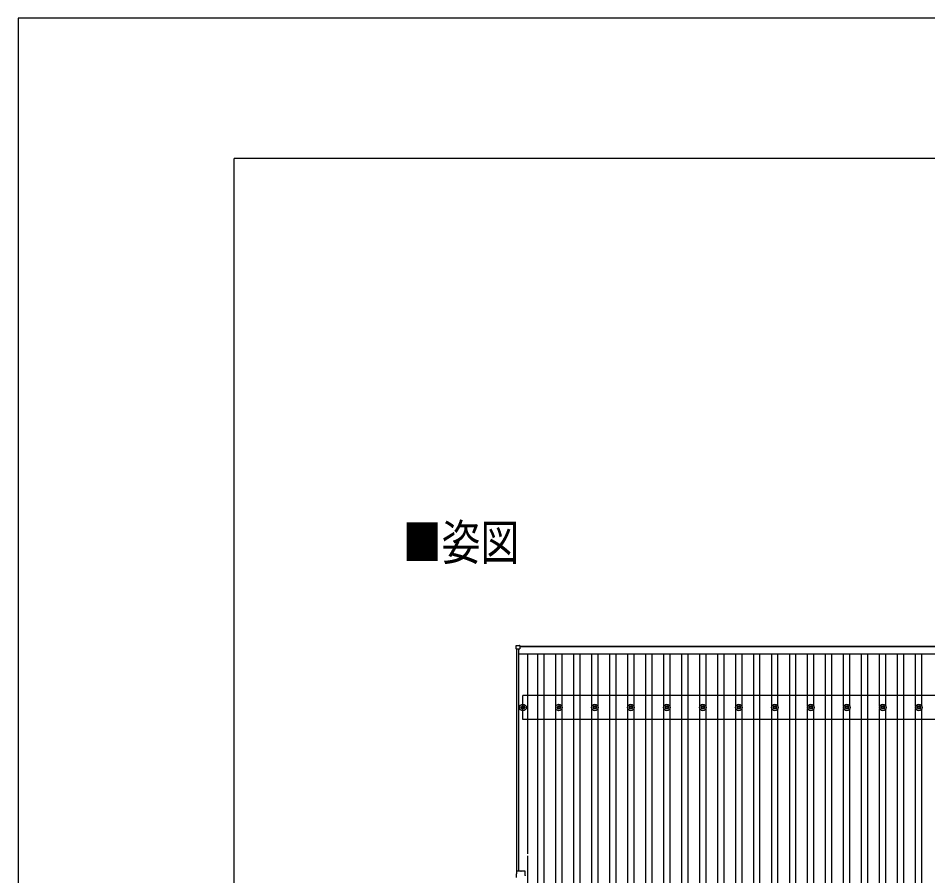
# Model space of a CAD drawing. Units: millimetres, scale not verified. Extents: x -16820 to 16820, y -11880 to 11880.
# Drawn here: x -16820 to -11764, y 7113 to 11880 of the extents above; entities that cross this region are included whole.
import ezdxf
from ezdxf.enums import TextEntityAlignment as Align

# ---------------------------------------------------------------- set-up
doc = ezdxf.new("R2010")
doc.units = ezdxf.units.MM
doc.header["$LTSCALE"] = 50
for name, color, linetype in [('0-2_USER1', 3, 'Continuous'), ('0-4_YKK_13', 4, 'Continuous'), ('0-5_YKK_A1', 4, 'Continuous'), ('0-7_YKK_ZWAK', 7, 'Continuous')]:
    doc.layers.add(name, color=color, linetype=linetype)
doc.styles.add('ＭＳ ゴシック', font='')
doc.styles.get('ＭＳ ゴシック').set_extended_font_data('MS Gothic')

msp = doc.modelspace()

# ---------------------------------------------------------------- linework, layer by layer
at = {"layer": '0-4_YKK_13'}
for p, q in [((-14052.22, 8374.42), (-14052.22, 8392.42)), ((-14051.22, 8393.42), (-14033.22, 8393.42)), ((-14033.22, 8373.42), (-14051.22, 8373.42)), ((-14032.22, 8392.42), (-14032.22, 8374.42)), ((-14023.92, 8050.23), (-14019.5, 8050.23)), ((-14023.92, 8050.23), (-14019.5, 8050.23)), ((-14023.92, 8046.73), (-14019.5, 8046.73)), ((-14023.92, 8046.73), (-14019.5, 8046.73)), ((-14015.67, 8058.48), (-14015.67, 8054.06)), ((-14015.67, 8058.48), (-14015.67, 8054.06)), ((-14015.67, 8042.9), (-14015.67, 8038.48)), ((-14015.67, 8042.9), (-14015.67, 8038.48)), ((-14012.17, 8058.48), (-14012.17, 8054.06)), ((-14012.17, 8058.48), (-14012.17, 8054.06)), ((-14012.17, 8042.9), (-14012.17, 8038.48)), ((-14012.17, 8042.9), (-14012.17, 8038.48)), ((-14008.34, 8050.23), (-14003.92, 8050.23)), ((-14008.34, 8050.23), (-14003.92, 8050.23)), ((-14008.34, 8046.73), (-14003.92, 8046.73)), ((-14008.34, 8046.73), (-14003.92, 8046.73)), ((-13823.92, 8050.23), (-13819.5, 8050.23)), ((-13823.92, 8046.73), (-13819.5, 8046.73)), ((-13815.67, 8058.48), (-13815.67, 8054.06)), ((-13815.67, 8042.9), (-13815.67, 8038.48)), ((-13812.17, 8058.48), (-13812.17, 8054.06)), ((-13812.17, 8042.9), (-13812.17, 8038.48)), ((-13808.34, 8050.23), (-13803.92, 8050.23)), ((-13808.34, 8046.73), (-13803.92, 8046.73)), ((-13623.92, 8050.23), (-13619.5, 8050.23)), ((-13623.92, 8046.73), (-13619.5, 8046.73)), ((-13615.67, 8058.48), (-13615.67, 8054.06)), ((-13615.67, 8042.9), (-13615.67, 8038.48)), ((-13612.17, 8058.48), (-13612.17, 8054.06)), ((-13612.17, 8042.9), (-13612.17, 8038.48)), ((-13608.34, 8050.23), (-13603.92, 8050.23)), ((-13608.34, 8046.73), (-13603.92, 8046.73)), ((-13423.92, 8050.23), (-13419.5, 8050.23)), ((-13423.92, 8046.73), (-13419.5, 8046.73)), ((-13415.67, 8058.48), (-13415.67, 8054.06)), ((-13415.67, 8042.9), (-13415.67, 8038.48)), ((-13412.17, 8058.48), (-13412.17, 8054.06)), ((-13412.17, 8042.9), (-13412.17, 8038.48)), ((-13408.34, 8050.23), (-13403.92, 8050.23)), ((-13408.34, 8046.73), (-13403.92, 8046.73)), ((-13223.92, 8050.23), (-13219.5, 8050.23)), ((-13223.92, 8046.73), (-13219.5, 8046.73)), ((-13215.67, 8058.48), (-13215.67, 8054.06)), ((-13215.67, 8042.9), (-13215.67, 8038.48)), ((-13212.17, 8058.48), (-13212.17, 8054.06)), ((-13212.17, 8042.9), (-13212.17, 8038.48)), ((-13208.34, 8050.23), (-13203.92, 8050.23)), ((-13208.34, 8046.73), (-13203.92, 8046.73)), ((-13023.92, 8050.23), (-13019.5, 8050.23)), ((-13023.92, 8046.73), (-13019.5, 8046.73)), ((-13015.67, 8058.48), (-13015.67, 8054.06)), ((-13015.67, 8042.9), (-13015.67, 8038.48)), ((-13012.17, 8058.48), (-13012.17, 8054.06)), ((-13012.17, 8042.9), (-13012.17, 8038.48)), ((-13008.34, 8050.23), (-13003.92, 8050.23)), ((-13008.34, 8046.73), (-13003.92, 8046.73)), ((-12823.92, 8050.23), (-12819.5, 8050.23)), ((-12823.92, 8046.73), (-12819.5, 8046.73)), ((-12815.67, 8058.48), (-12815.67, 8054.06)), ((-12815.67, 8042.9), (-12815.67, 8038.48)), ((-12812.17, 8058.48), (-12812.17, 8054.06)), ((-12812.17, 8042.9), (-12812.17, 8038.48)), ((-12808.34, 8050.23), (-12803.92, 8050.23)), ((-12808.34, 8046.73), (-12803.92, 8046.73)), ((-12623.92, 8050.23), (-12619.5, 8050.23)), ((-12623.92, 8046.73), (-12619.5, 8046.73)), ((-12615.67, 8058.48), (-12615.67, 8054.06)), ((-12615.67, 8042.9), (-12615.67, 8038.48)), ((-12612.17, 8058.48), (-12612.17, 8054.06)), ((-12612.17, 8042.9), (-12612.17, 8038.48)), ((-12608.34, 8050.23), (-12603.92, 8050.23)), ((-12608.34, 8046.73), (-12603.92, 8046.73)), ((-12423.92, 8050.23), (-12419.5, 8050.23)), ((-12423.92, 8046.73), (-12419.5, 8046.73)), ((-12415.67, 8058.48), (-12415.67, 8054.06)), ((-12415.67, 8042.9), (-12415.67, 8038.48)), ((-12412.17, 8058.48), (-12412.17, 8054.06)), ((-12412.17, 8042.9), (-12412.17, 8038.48)), ((-12408.34, 8050.23), (-12403.92, 8050.23)), ((-12408.34, 8046.73), (-12403.92, 8046.73)), ((-12223.92, 8050.23), (-12219.5, 8050.23)), ((-12223.92, 8046.73), (-12219.5, 8046.73)), ((-12215.67, 8058.48), (-12215.67, 8054.06)), ((-12215.67, 8042.9), (-12215.67, 8038.48)), ((-12212.17, 8058.48), (-12212.17, 8054.06)), ((-12212.17, 8042.9), (-12212.17, 8038.48)), ((-12208.34, 8050.23), (-12203.92, 8050.23)), ((-12208.34, 8046.73), (-12203.92, 8046.73)), ((-12023.92, 8050.23), (-12019.5, 8050.23)), ((-12023.92, 8046.73), (-12019.5, 8046.73)), ((-12015.67, 8058.48), (-12015.67, 8054.06)), ((-12015.67, 8042.9), (-12015.67, 8038.48)), ((-12012.17, 8058.48), (-12012.17, 8054.06)), ((-12012.17, 8042.9), (-12012.17, 8038.48)), ((-12008.34, 8050.23), (-12003.92, 8050.23)), ((-12008.34, 8046.73), (-12003.92, 8046.73)), ((-11823.92, 8050.23), (-11819.5, 8050.23)), ((-11823.92, 8046.73), (-11819.5, 8046.73)), ((-11815.67, 8058.48), (-11815.67, 8054.06)), ((-11815.67, 8042.9), (-11815.67, 8038.48)), ((-11812.17, 8058.48), (-11812.17, 8054.06)), ((-11812.17, 8042.9), (-11812.17, 8038.48)), ((-11808.34, 8050.23), (-11803.92, 8050.23)), ((-11808.34, 8046.73), (-11803.92, 8046.73)), ((-14047.92, 7123.2), (-14047.92, 7137.2)), ((-14025.32, 7138.2), (-14046.92, 7138.2)), ((-14001.92, 7138.2), (-14024.52, 7138.2)), ((-14000.92, 7113.6), (-14000.92, 7137.2)), ((-14049.42, 7103.2), (-14049.42, 7123.2)), ((-14047.92, 7123.2), (-14049.42, 7123.2))]:
    msp.add_line(p, q, dxfattribs=at)
for centre, radius in [((-14013.92, 8048.48), 18.25), ((-14013.92, 8048.48), 18.25), ((-14013.92, 8048.48), 10.15), ((-14013.92, 8048.48), 10.15), ((-14013.92, 8048.48), 5.85), ((-14013.92, 8048.48), 5.85), ((-14013.92, 8048.48), 5.25), ((-14013.92, 8048.48), 5.25), ((-13813.92, 8048.48), 18.25), ((-13813.92, 8048.48), 10.15), ((-13813.92, 8048.48), 5.85), ((-13813.92, 8048.48), 5.25), ((-13613.92, 8048.48), 18.25), ((-13613.92, 8048.48), 10.15), ((-13613.92, 8048.48), 5.85), ((-13613.92, 8048.48), 5.25), ((-13413.92, 8048.48), 18.25), ((-13413.92, 8048.48), 10.15), ((-13413.92, 8048.48), 5.85), ((-13413.92, 8048.48), 5.25), ((-13213.92, 8048.48), 18.25), ((-13213.92, 8048.48), 10.15), ((-13213.92, 8048.48), 5.85), ((-13213.92, 8048.48), 5.25), ((-13013.92, 8048.48), 18.25), ((-13013.92, 8048.48), 10.15), ((-13013.92, 8048.48), 5.85), ((-13013.92, 8048.48), 5.25), ((-12813.92, 8048.48), 18.25), ((-12813.92, 8048.48), 10.15), ((-12813.92, 8048.48), 5.85), ((-12813.92, 8048.48), 5.25), ((-12613.92, 8048.48), 18.25), ((-12613.92, 8048.48), 10.15), ((-12613.92, 8048.48), 5.85), ((-12613.92, 8048.48), 5.25), ((-12413.92, 8048.48), 18.25), ((-12413.92, 8048.48), 10.15), ((-12413.92, 8048.48), 5.85), ((-12413.92, 8048.48), 5.25), ((-12213.92, 8048.48), 18.25), ((-12213.92, 8048.48), 10.15), ((-12213.92, 8048.48), 5.85), ((-12213.92, 8048.48), 5.25), ((-12013.92, 8048.48), 18.25), ((-12013.92, 8048.48), 10.15), ((-12013.92, 8048.48), 5.85), ((-12013.92, 8048.48), 5.25), ((-11813.92, 8048.48), 18.25), ((-11813.92, 8048.48), 10.15), ((-11813.92, 8048.48), 5.85), ((-11813.92, 8048.48), 5.25)]:
    msp.add_circle(centre, radius, dxfattribs=at)
for centre, radius, start, end in [((-14051.22, 8392.42), 1, 90, 180), ((-14051.22, 8374.42), 1, 180, 270), ((-14033.22, 8392.42), 1, 0, 90), ((-14033.22, 8374.42), 1, 270, 0), ((-14046.92, 7137.2), 1, 90, 180), ((-14024.92, 7138.5), 0.5, 216.8699, 323.1301), ((-14001.92, 7137.2), 1, 0, 90), ((-14000.62, 7113.2), 0.5, 126.8699, 233.1301)]:
    msp.add_arc(centre, radius, start, end, dxfattribs=at)
at = {"layer": '0-5_YKK_A1'}
for p, q in [((-14048.92, 7123.2), (-14048.92, 8373.42)), ((-14036.92, 7138.2), (-14036.92, 8373.42)), ((-14036.92, 8347.33), (-8590.92, 8347.33)), ((-14032.22, 8390.12), (-8595.62, 8390.12)), ((-8595.62, 8385.33), (-14032.22, 8385.33)), ((-13987.42, 7235.01), (-13987.42, 8347.33)), ((-13931.42, 1746.66), (-13931.42, 8347.33)), ((-13896.42, 1746.66), (-13896.42, 8347.33)), ((-13831.42, 8053.66), (-13831.42, 8347.33)), ((-13796.42, 8053.66), (-13796.42, 8347.33)), ((-13731.42, 1746.66), (-13731.42, 8347.33)), ((-13696.42, 1746.66), (-13696.42, 8347.33)), ((-13631.42, 8053.66), (-13631.42, 8347.33)), ((-13596.42, 8053.66), (-13596.42, 8347.33)), ((-13531.42, 1746.66), (-13531.42, 8347.33)), ((-13496.42, 1746.66), (-13496.42, 8347.33)), ((-13431.42, 8053.66), (-13431.42, 8347.33)), ((-13396.42, 8053.66), (-13396.42, 8347.33)), ((-13331.42, 1746.66), (-13331.42, 8347.33)), ((-13296.42, 1746.66), (-13296.42, 8347.33)), ((-13231.42, 8053.66), (-13231.42, 8347.33)), ((-13196.42, 8053.66), (-13196.42, 8347.33)), ((-13131.42, 1746.66), (-13131.42, 8347.33)), ((-13096.42, 1746.66), (-13096.42, 8347.33)), ((-13031.42, 8053.66), (-13031.42, 8347.33)), ((-12996.42, 8053.66), (-12996.42, 8347.33)), ((-12931.42, 1746.66), (-12931.42, 8347.33)), ((-12896.42, 1746.66), (-12896.42, 8347.33)), ((-12831.42, 8053.66), (-12831.42, 8347.33)), ((-12796.42, 8053.66), (-12796.42, 8347.33)), ((-12731.42, 1746.66), (-12731.42, 8347.33)), ((-12696.42, 1746.66), (-12696.42, 8347.33)), ((-12631.42, 8053.66), (-12631.42, 8347.33)), ((-12596.42, 8053.66), (-12596.42, 8347.33)), ((-12531.42, 1746.66), (-12531.42, 8347.33)), ((-12496.42, 1746.66), (-12496.42, 8347.33)), ((-12431.42, 8053.66), (-12431.42, 8347.33)), ((-12396.42, 8053.66), (-12396.42, 8347.33)), ((-12331.42, 1746.66), (-12331.42, 8347.33)), ((-12296.42, 1746.66), (-12296.42, 8347.33)), ((-12231.42, 8053.66), (-12231.42, 8347.33)), ((-12196.42, 8053.66), (-12196.42, 8347.33)), ((-12131.42, 1746.66), (-12131.42, 8347.33)), ((-12096.42, 1746.66), (-12096.42, 8347.33)), ((-12031.42, 8053.66), (-12031.42, 8347.33)), ((-11996.42, 8053.66), (-11996.42, 8347.33)), ((-11931.42, 1746.66), (-11931.42, 8347.33)), ((-11896.42, 1746.66), (-11896.42, 8347.33)), ((-11831.42, 8053.66), (-11831.42, 8347.33)), ((-11796.42, 8053.66), (-11796.42, 8347.33)), ((-8613.92, 8115.48), (-14013.92, 8115.48)), ((-14013.92, 7981.48), (-14013.92, 8115.48)), ((-13831.42, 5053.66), (-13831.42, 8043.3)), ((-13796.42, 5053.66), (-13796.42, 8043.3)), ((-13631.42, 5053.66), (-13631.42, 8043.3)), ((-13596.42, 5053.66), (-13596.42, 8043.3)), ((-13431.42, 5053.66), (-13431.42, 8043.3)), ((-13396.42, 5053.66), (-13396.42, 8043.3)), ((-13231.42, 5053.66), (-13231.42, 8043.3)), ((-13196.42, 5053.66), (-13196.42, 8043.3)), ((-13031.42, 5053.66), (-13031.42, 8043.3)), ((-12996.42, 5053.66), (-12996.42, 8043.3)), ((-12831.42, 5053.66), (-12831.42, 8043.3)), ((-12796.42, 5053.66), (-12796.42, 8043.3)), ((-12631.42, 5053.66), (-12631.42, 8043.3)), ((-12596.42, 5053.66), (-12596.42, 8043.3)), ((-12431.42, 5053.66), (-12431.42, 8043.3)), ((-12396.42, 5053.66), (-12396.42, 8043.3)), ((-12231.42, 5053.66), (-12231.42, 8043.3)), ((-12196.42, 5053.66), (-12196.42, 8043.3)), ((-12031.42, 5053.66), (-12031.42, 8043.3)), ((-11996.42, 5053.66), (-11996.42, 8043.3)), ((-11831.42, 5053.66), (-11831.42, 8043.3)), ((-11796.42, 5053.66), (-11796.42, 8043.3)), ((-8613.92, 7981.48), (-14013.92, 7981.48)), ((-13987.42, 1746.66), (-13987.42, 7224.65))]:
    msp.add_line(p, q, dxfattribs=at)
at = {"layer": '0-7_YKK_ZWAK'}
for p in [(15580.08, 11100), (-15619.92, -10100)]:
    msp.add_line(p, (-15619.92, 11100), dxfattribs=at)
msp.add_lwpolyline([(-16820, -11880), (16820, -11880), (16820, 11880), (-16820, 11880)], close=True, dxfattribs=at)

# ---------------------------------------------------------------- texts
at = {"layer": '0-2_USER1', "style": 'ＭＳ ゴシック', "width": 0.8}
msp.add_text('■姿図', height=197.9, dxfattribs=at).set_placement((-14681.98, 8808.05), align=Align.BOTTOM_LEFT)

doc.saveas('drawing.dxf')
